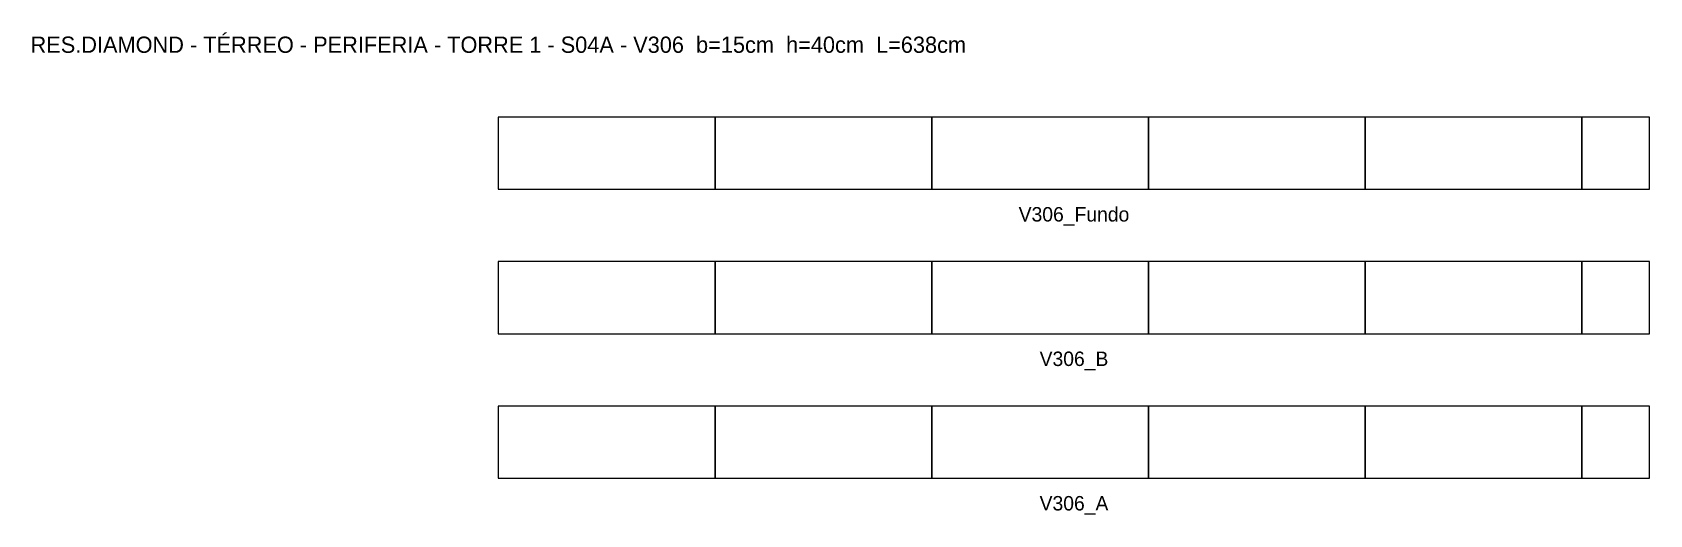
# Model space of a CAD drawing. Header units: metres. Extents: x -258 to 638, y -20 to 247.
import ezdxf

# ---------------------------------------------------------------- set-up
doc = ezdxf.new("R2010")
doc.units = ezdxf.units.M
for name, color, linetype in [('NOMENCLATURA', 2, 'Continuous'), ('Paineis', 7, 'Continuous'), ('Texto Secao', 2, 'Continuous')]:
    doc.layers.add(name, color=color, linetype=linetype)

msp = doc.modelspace()

# ---------------------------------------------------------------- linework, layer by layer
at = {"layer": 'Paineis'}
for points in [[(0, 160), (120, 160), (120, 200), (0, 200)], [(120, 160), (240, 160), (240, 200), (120, 200)], [(240, 160), (360, 160), (360, 200), (240, 200)], [(360, 160), (480, 160), (480, 200), (360, 200)], [(480, 160), (600, 160), (600, 200), (480, 200)], [(600, 160), (637.5, 160), (637.5, 200), (600, 200)], [(0, 80), (120, 80), (120, 120), (0, 120)], [(120, 80), (240, 80), (240, 120), (120, 120)], [(240, 80), (360, 80), (360, 120), (240, 120)], [(360, 80), (480, 80), (480, 120), (360, 120)], [(480, 80), (600, 80), (600, 120), (480, 120)], [(600, 80), (637.5, 80), (637.5, 120), (600, 120)], [(0, 0), (120, 0), (120, 40), (0, 40)], [(120, 0), (240, 0), (240, 40), (120, 40)], [(240, 0), (360, 0), (360, 40), (240, 40)], [(360, 0), (480, 0), (480, 40), (360, 40)], [(480, 0), (600, 0), (600, 40), (480, 40)], [(600, 0), (637.5, 0), (637.5, 40), (600, 40)]]:
    msp.add_lwpolyline(points, close=True, dxfattribs=at)

# ---------------------------------------------------------------- texts
at = {"layer": 'NOMENCLATURA', "insert": (0, 240), "char_height": 9, "width": 657.5, "attachment_point": 5}
msp.add_mtext('RES.DIAMOND - TÉRREO - PERIFERIA - TORRE 1 - S04A - V306  b=15cm  h=40cm  L=638cm', dxfattribs=at)
at = {"layer": 'Texto Secao', "char_height": 8, "width": 657.5, "attachment_point": 5}
for s, insert in [('V306_Fundo', (318.75, 145)), ('V306_B', (318.75, 65)), ('V306_A', (318.75, -15))]:
    msp.add_mtext(s, dxfattribs=dict(at, insert=insert))

doc.saveas('drawing.dxf')
